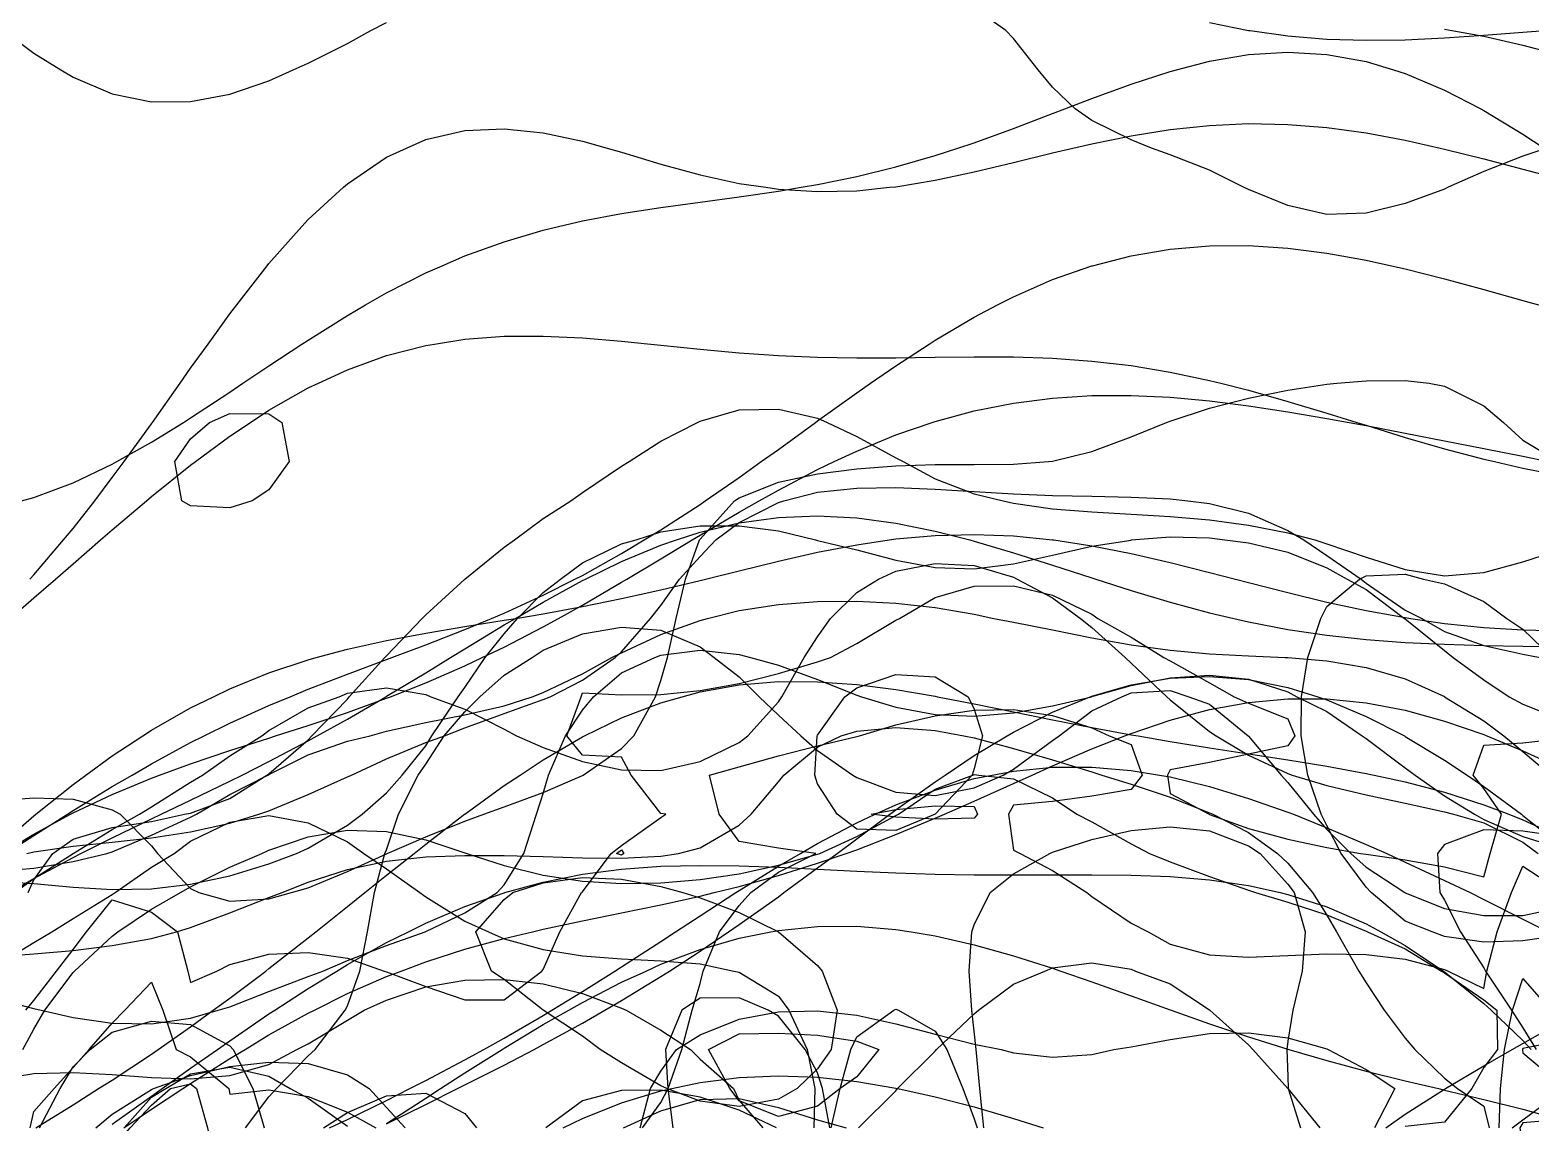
# Model space of a CAD drawing. Header units: metres. Extents: x 350990 to 353010, y 7454990 to 7457010.
# Drawn here: x 351869 to 352252.1, y 7456221.2 to 7456500.1 of the extents above; entities that cross this region are included whole.
import ezdxf

# ---------------------------------------------------------------- set-up
doc = ezdxf.new("R2010")
doc.units = ezdxf.units.M

msp = doc.modelspace()

# ---------------------------------------------------------------- linework, layer by layer
at = {"layer": 'CU_0p2_RL1000'}
for points in [[(351860, 7456285.358, 1000), (351870, 7456286.289, 1000), (351880, 7456287.922, 1000), (351888.648, 7456290, 1000), (351890, 7456290.449, 1000), (351900, 7456294.646, 1000), (351910, 7456299.276, 1000), (351911.505, 7456300, 1000), (351920, 7456305.065, 1000), (351929.703, 7456310, 1000), (351930, 7456310.18, 1000), (351940, 7456315.159, 1000), (351950, 7456318.627, 1000), (351955.785, 7456320, 1000), (351960, 7456321.243, 1000), (351970, 7456323.415, 1000), (351980, 7456325.365, 1000), (351990, 7456327.691, 1000), (351997.156, 7456330, 1000), (352000, 7456331.074, 1000), (352010, 7456335.874, 1000), (352017.534, 7456340, 1000), (352020, 7456341.192, 1000), (352030, 7456345.86, 1000), (352040, 7456349.466, 1000), (352041.934, 7456350, 1000), (352050, 7456351.963, 1000), (352060, 7456353.528, 1000), (352070, 7456354.305, 1000), (352080, 7456354.399, 1000), (352090, 7456353.87, 1000), (352100, 7456352.743, 1000), (352110, 7456351.038, 1000), (352114.95, 7456350, 1000), (352120, 7456349.061, 1000), (352130, 7456347.068, 1000), (352140, 7456345.053, 1000), (352150, 7456343.249, 1000), (352160, 7456341.864, 1000), (352170, 7456340.973, 1000), (352180, 7456340.45, 1000), (352189.295, 7456340, 1000), (352190, 7456339.97, 1000), (352200, 7456339.157, 1000), (352210, 7456337.492, 1000), (352220, 7456334.56, 1000), (352230, 7456330.02, 1000), (352230.033, 7456330, 1000), (352240, 7456323.836, 1000), (352245.18, 7456320, 1000), (352250, 7456316.06, 1000), (352257.161, 7456310, 1000)], [(352260, 7456222.098, 1000), (352250, 7456221.261, 1000), (352249.203, 7456220, 1000), (352250, 7456214.146, 1000), (352258.999, 7456210, 1000)]]:
    msp.add_polyline3d(points, dxfattribs=at)
at = {"layer": 'CU_0p2_RL1100'}
for points in [[(351865.167, 7456280, 1100), (351870, 7456283.61, 1100), (351880, 7456289.987, 1100), (351880.022, 7456290, 1100), (351890, 7456296.095, 1100), (351896.921, 7456300, 1100), (351900, 7456301.935, 1100), (351910, 7456308.18, 1100), (351913.04, 7456310, 1100), (351920, 7456314.927, 1100), (351928.203, 7456320, 1100), (351930, 7456321.338, 1100), (351940, 7456327.188, 1100), (351947.94, 7456330, 1100), (351950, 7456330.912, 1100), (351960, 7456332.276, 1100), (351970, 7456330.555, 1100), (351971.32, 7456330, 1100), (351980, 7456326.861, 1100), (351990, 7456321.701, 1100), (351993.153, 7456320, 1100), (352000, 7456317.042, 1100), (352010, 7456313.482, 1100), (352020, 7456311.33, 1100), (352030, 7456311.18, 1100), (352040, 7456313.44, 1100), (352050, 7456318.35, 1100), (352052.183, 7456320, 1100), (352060, 7456328.729, 1100), (352060.892, 7456330, 1100), (352066.623, 7456340, 1100), (352070, 7456345.266, 1100), (352073.27, 7456350, 1100), (352080, 7456356.587, 1100), (352085.552, 7456360, 1100), (352090, 7456362.058, 1100), (352100, 7456364.035, 1100), (352110, 7456363.471, 1100), (352120, 7456360.492, 1100), (352120.966, 7456360, 1100), (352130, 7456355.253, 1100), (352137.143, 7456350, 1100), (352140, 7456347.704, 1100), (352148.528, 7456340, 1100), (352150, 7456338.568, 1100), (352159.147, 7456330, 1100), (352160, 7456329.202, 1100), (352170, 7456321.135, 1100), (352171.734, 7456320, 1100), (352180, 7456315.108, 1100), (352190, 7456310.382, 1100), (352191.12, 7456310, 1100), (352200, 7456307.332, 1100), (352210, 7456304.942, 1100), (352220, 7456302.846, 1100), (352230, 7456300.596, 1100), (352232.269, 7456300, 1100), (352240, 7456297.795, 1100), (352250, 7456292.882, 1100), (352253.937, 7456290, 1100)], [(352260, 7456242.193, 1100), (352250, 7456240.215, 1100), (352249.888, 7456240, 1100), (352250, 7456239.096, 1100), (352260, 7456230.739, 1100)]]:
    msp.add_polyline3d(points, dxfattribs=at)
at = {"layer": 'CU_0p2_RL1200'}
msp.add_polyline3d([(351867.923, 7456250, 1200), (351870, 7456252.486, 1200), (351875.774, 7456260, 1200), (351880, 7456265.533, 1200), (351883.431, 7456270, 1200), (351890, 7456278.166, 1200), (351900, 7456275.032, 1200), (351906.612, 7456270, 1200), (351909.273, 7456260, 1200), (351910, 7456257.103, 1200), (351916.722, 7456260, 1200), (351920, 7456261.652, 1200), (351930, 7456264.265, 1200), (351940, 7456264.746, 1200), (351950, 7456263.237, 1200), (351959.408, 7456260, 1200), (351960, 7456259.803, 1200), (351970, 7456256.016, 1200), (351980, 7456252.612, 1200), (351990, 7456252.616, 1200), (351999.654, 7456260, 1200), (352000, 7456260.411, 1200), (352004.23, 7456270, 1200), (352009.791, 7456280, 1200), (352010, 7456280.249, 1200), (352017.366, 7456290, 1200), (352020, 7456292.068, 1200), (352030, 7456299.206, 1200), (352031.265, 7456300, 1200), (352030, 7456300.186, 1200), (352022.467, 7456310, 1200), (352020, 7456314.541, 1200), (352010, 7456315.085, 1200), (352005.99, 7456320, 1200), (352009.63, 7456330, 1200), (352010, 7456330.993, 1200), (352020, 7456330.477, 1200), (352030, 7456330.595, 1200), (352040, 7456331.562, 1200), (352050, 7456333.391, 1200), (352060, 7456335.925, 1200), (352070, 7456338.899, 1200), (352073.337, 7456340, 1200), (352080, 7456343.59, 1200), (352090, 7456349.559, 1200), (352090.904, 7456350, 1200), (352100, 7456355.36, 1200), (352110, 7456358.217, 1200), (352120, 7456358.309, 1200), (352130, 7456355.898, 1200), (352140, 7456351.037, 1200), (352141.541, 7456350, 1200), (352150, 7456345.223, 1200), (352158.339, 7456340, 1200), (352160, 7456339.138, 1200), (352170, 7456333.585, 1200), (352176.344, 7456330, 1200), (352180, 7456328.328, 1200), (352190, 7456324.361, 1200), (352191.807, 7456320, 1200), (352190, 7456317.501, 1200), (352180, 7456315.36, 1200), (352170, 7456313.255, 1200), (352160, 7456311.362, 1200), (352159.332, 7456310, 1200), (352160, 7456305.272, 1200), (352169.904, 7456300, 1200), (352170, 7456299.957, 1200), (352180, 7456296.362, 1200), (352190, 7456293.652, 1200), (352200, 7456291.56, 1200), (352208.587, 7456290, 1200), (352210, 7456289.8, 1200), (352220, 7456288.368, 1200), (352230, 7456286.584, 1200), (352240, 7456284.016, 1200), (352241.627, 7456290, 1200), (352244.517, 7456300, 1200), (352240, 7456306.62, 1200), (352237.294, 7456310, 1200), (352240, 7456317.596, 1200), (352250, 7456318.213, 1200), (352260, 7456319.308, 1200)], dxfattribs=at)
at = {"layer": 'CU_0p2_RL600'}
for points in [[(352260, 7456269.132, 600), (352250, 7456267.709, 600), (352240, 7456267.395, 600), (352230, 7456268.778, 600), (352226.837, 7456270, 600), (352220, 7456272.761, 600), (352211.323, 7456280, 600), (352210, 7456281.359, 600), (352203.667, 7456290, 600), (352200, 7456297.126, 600), (352198.538, 7456300, 600), (352195.094, 7456310, 600), (352193.46, 7456320, 600), (352193.478, 7456330, 600), (352195.1, 7456340, 600), (352198.464, 7456350, 600), (352200, 7456353.001, 600), (352208.287, 7456360, 600), (352210, 7456360.833, 600), (352220, 7456361.318, 600), (352224.656, 7456360, 600), (352230, 7456358.844, 600), (352240, 7456354.285, 600), (352245.901, 7456350, 600), (352250, 7456347.239, 600), (352257.49, 7456340, 600)], [(351860, 7456261.195, 600), (351870, 7456267.311, 600), (351874.552, 7456270, 600), (351880, 7456273.365, 600), (351890, 7456279.543, 600), (351890.767, 7456280, 600), (351900, 7456286.489, 600), (351905.782, 7456290, 600), (351910, 7456293.103, 600), (351920, 7456298.004, 600), (351930, 7456299.668, 600), (351940, 7456297.856, 600), (351950, 7456292.944, 600), (351954.244, 7456290, 600), (351960, 7456286.119, 600), (351968.472, 7456280, 600), (351970, 7456278.902, 600), (351980, 7456272.764, 600), (351986.018, 7456270, 600), (351990, 7456268.233, 600), (352000, 7456265.455, 600), (352010, 7456263.9, 600), (352020, 7456263.096, 600), (352030, 7456262.594, 600), (352040, 7456261.835, 600), (352048.636, 7456260, 600), (352050, 7456259.672, 600), (352060, 7456253.599, 600), (352062.638, 7456250, 600), (352067.386, 7456240, 600), (352069.323, 7456230, 600), (352069.015, 7456220, 600)]]:
    msp.add_polyline3d(points, dxfattribs=at)
msp.add_polyline3d([(352070, 7456307.77, 600), (352069.321, 7456310, 600), (352069.907, 7456320, 600), (352070, 7456320.183, 600), (352076.924, 7456330, 600), (352080, 7456332.25, 600), (352090, 7456335.697, 600), (352100, 7456335.059, 600), (352108.474, 7456330, 600), (352110, 7456326.805, 600), (352112.13, 7456320, 600), (352110, 7456311.679, 600), (352109.463, 7456310, 600), (352100.001, 7456300, 600), (352100, 7456300, 600), (352090, 7456295.855, 600), (352080, 7456296.165, 600), (352074.967, 7456300, 600)], close=True, dxfattribs=at)
at = {"layer": 'CU_0p2_RL700'}
for points in [[(351868.181, 7456290, 700), (351870, 7456290.431, 700), (351880, 7456291.884, 700), (351890, 7456292.9, 700), (351900, 7456293.97, 700), (351910, 7456295.478, 700), (351920, 7456297.708, 700), (351927.395, 7456300, 700), (351930, 7456300.907, 700), (351940, 7456305.08, 700), (351950, 7456309.514, 700), (351951.08, 7456310, 700), (351960, 7456314.175, 700), (351970, 7456318.279, 700), (351974.803, 7456320, 700), (351980, 7456322.082, 700), (351990, 7456325.711, 700), (352000, 7456329.32, 700), (352001.759, 7456330, 700), (352010, 7456334.208, 700), (352018.365, 7456340, 700), (352020, 7456341.456, 700), (352027.329, 7456350, 700), (352030, 7456353.276, 700), (352034.783, 7456360, 700), (352040, 7456365.824, 700), (352044.054, 7456370, 700), (352050, 7456374.47, 700), (352060, 7456379.587, 700), (352061.393, 7456380, 700), (352070, 7456382.212, 700), (352080, 7456383.261, 700), (352090, 7456383.353, 700), (352100, 7456382.942, 700), (352110, 7456382.354, 700), (352120, 7456381.8, 700), (352130, 7456381.394, 700), (352140, 7456381.148, 700), (352150, 7456380.946, 700), (352160, 7456380.498, 700), (352164.488, 7456380, 700), (352170, 7456379.344, 700), (352180, 7456376.826, 700), (352190, 7456372.397, 700), (352194.084, 7456370, 700), (352200, 7456366.044, 700), (352208.722, 7456360, 700), (352210, 7456358.941, 700), (352220, 7456352.109, 700), (352224.22, 7456350, 700), (352230, 7456346.626, 700), (352240, 7456343.054, 700), (352250, 7456340.842, 700), (352254.443, 7456340, 700)], [(352260, 7456294.222, 700), (352250, 7456295.709, 700), (352240, 7456296.05, 700), (352230, 7456292.26, 700), (352228.212, 7456290, 700), (352228.795, 7456280, 700), (352230, 7456278.121, 700), (352234.105, 7456270, 700), (352240, 7456260.845, 700), (352240.445, 7456260, 700), (352247.121, 7456250, 700), (352250, 7456245.488, 700), (352253.422, 7456240, 700)]]:
    msp.add_polyline3d(points, dxfattribs=at)
at = {"layer": 'CU_0p2_RL800'}
msp.add_polyline3d([(351868.573, 7456280, 800), (351870, 7456283.261, 800), (351874.876, 7456290, 800), (351880, 7456293.679, 800), (351890, 7456296.617, 800), (351900, 7456298.114, 800), (351908.42, 7456300, 800), (351910, 7456300.277, 800), (351920, 7456304.044, 800), (351929.432, 7456310, 800), (351930, 7456310.327, 800), (351940, 7456318.961, 800), (351940.896, 7456320, 800), (351950, 7456329.387, 800), (351950.503, 7456330, 800), (351959.599, 7456340, 800), (351960, 7456340.421, 800), (351969.085, 7456350, 800), (351970, 7456350.918, 800), (351979.954, 7456360, 800), (351980, 7456360.041, 800), (351990, 7456368.194, 800), (351992.671, 7456370, 800), (352000, 7456375.44, 800), (352007.024, 7456380, 800), (352010, 7456382.155, 800), (352020, 7456388.841, 800), (352021.935, 7456390, 800), (352030, 7456395.212, 800), (352039.329, 7456400, 800), (352040, 7456400.344, 800), (352050, 7456403.227, 800), (352060, 7456403.423, 800), (352070, 7456401.045, 800), (352072.426, 7456400, 800), (352080, 7456396.376, 800), (352090, 7456390.963, 800), (352091.868, 7456390, 800), (352100, 7456385.586, 800), (352110, 7456381.811, 800), (352117.361, 7456380, 800), (352120, 7456379.38, 800), (352130, 7456377.949, 800), (352140, 7456377.148, 800), (352150, 7456376.579, 800), (352160, 7456375.973, 800), (352170, 7456375.109, 800), (352180, 7456373.778, 800), (352190, 7456371.792, 800), (352196.918, 7456370, 800), (352200, 7456369.049, 800), (352210, 7456365.639, 800), (352220, 7456362.448, 800), (352230, 7456360.867, 800), (352240, 7456361.705, 800), (352250, 7456364.4, 800), (352260, 7456367.698, 800)], dxfattribs=at)
at = {"layer": 'CU_0p2_RL900'}
msp.add_polyline3d([(351860, 7456282.906, 900), (351870, 7456282.292, 900), (351880, 7456281.437, 900), (351890, 7456280.829, 900), (351900, 7456280.975, 900), (351910, 7456282.146, 900), (351920, 7456284.322, 900), (351930, 7456287.334, 900), (351936.982, 7456290, 900), (351940, 7456291.372, 900), (351950, 7456297.212, 900), (351953.765, 7456300, 900), (351960, 7456305.473, 900), (351963.95, 7456310, 900), (351970, 7456317.509, 900), (351971.58, 7456320, 900), (351978.244, 7456330, 900), (351980, 7456332.38, 900), (351985.135, 7456340, 900), (351990, 7456346.048, 900), (351993.428, 7456350, 900), (352000, 7456356.628, 900), (352004.415, 7456360, 900), (352010, 7456364.201, 900), (352020, 7456369.012, 900), (352023.667, 7456370, 900), (352030, 7456372.105, 900), (352040, 7456373.582, 900), (352050, 7456373.594, 900), (352060, 7456372.324, 900), (352069.507, 7456370, 900), (352070, 7456369.898, 900), (352080, 7456367.457, 900), (352090, 7456364.877, 900), (352100, 7456362.995, 900), (352110, 7456362.621, 900), (352120, 7456363.899, 900), (352130, 7456366.14, 900), (352140, 7456368.388, 900), (352150, 7456369.995, 900), (352150.069, 7456370, 900), (352160, 7456370.836, 900), (352170, 7456370.568, 900), (352173.953, 7456370, 900), (352180, 7456369.258, 900), (352190, 7456366.857, 900), (352200, 7456362.899, 900), (352205.2, 7456360, 900), (352210, 7456357.327, 900), (352219.786, 7456350, 900), (352220, 7456349.843, 900), (352230, 7456341.815, 900), (352232.214, 7456340, 900), (352240, 7456334.295, 900), (352246.474, 7456330, 900), (352250, 7456328.07, 900), (352260, 7456324.121, 900)], dxfattribs=at)
at = {"layer": 'CU_0p4_RL1000'}
msp.add_polyline3d([(351860, 7456263.653, 1000), (351870, 7456264.393, 1000), (351880, 7456265.247, 1000), (351890, 7456266.483, 1000), (351900, 7456268.338, 1000), (351906.409, 7456270, 1000), (351910, 7456271.11, 1000), (351920, 7456274.82, 1000), (351930, 7456278.753, 1000), (351933.364, 7456280, 1000), (351940, 7456282.714, 1000), (351950, 7456285.907, 1000), (351960, 7456287.991, 1000), (351970, 7456289.107, 1000), (351980, 7456289.513, 1000), (351990, 7456289.465, 1000), (352000, 7456289.184, 1000), (352010, 7456288.878, 1000), (352020, 7456288.79, 1000), (352030, 7456289.3, 1000), (352034.479, 7456290, 1000), (352040, 7456291.467, 1000), (352050, 7456297.199, 1000), (352053.023, 7456300, 1000), (352060, 7456308.29, 1000), (352061.402, 7456310, 1000), (352070, 7456317.089, 1000), (352076.002, 7456320, 1000), (352080, 7456321.195, 1000), (352090, 7456322.13, 1000), (352100, 7456321.397, 1000), (352107.366, 7456320, 1000), (352110, 7456319.476, 1000), (352120, 7456316.805, 1000), (352130, 7456313.892, 1000), (352140, 7456310.809, 1000), (352142.57, 7456310, 1000), (352150, 7456307.678, 1000), (352160, 7456304.333, 1000), (352170, 7456300.383, 1000), (352170.884, 7456300, 1000), (352180, 7456295.321, 1000), (352187.36, 7456290, 1000), (352190, 7456287.539, 1000), (352196.292, 7456280, 1000), (352200, 7456274.256, 1000), (352202.443, 7456270, 1000), (352208.111, 7456260, 1000), (352210, 7456257.017, 1000), (352214.63, 7456250, 1000), (352220, 7456242.868, 1000), (352222.444, 7456240, 1000), (352230, 7456232.681, 1000), (352233.288, 7456230, 1000), (352240, 7456225.525, 1000), (352241.408, 7456220, 1000)], dxfattribs=at)
at = {"layer": 'CU_0p4_RL1100'}
msp.add_polyline3d([(351867.161, 7456240, 1100), (351870, 7456245.19, 1100), (351872.786, 7456250, 1100), (351880, 7456259.636, 1100), (351880.324, 7456260, 1100), (351890, 7456268.92, 1100), (351891.462, 7456270, 1100), (351900, 7456275.784, 1100), (351907.457, 7456280, 1100), (351910, 7456281.462, 1100), (351920, 7456286.488, 1100), (351928.176, 7456290, 1100), (351930, 7456290.86, 1100), (351940, 7456294.243, 1100), (351950, 7456295.95, 1100), (351960, 7456295.623, 1100), (351970, 7456293.439, 1100), (351980, 7456290.176, 1100), (351980.501, 7456290, 1100), (351990, 7456286.917, 1100), (352000, 7456284.444, 1100), (352010, 7456282.924, 1100), (352020, 7456282.304, 1100), (352030, 7456282.473, 1100), (352040, 7456283.337, 1100), (352050, 7456284.843, 1100), (352060, 7456286.987, 1100), (352070, 7456289.811, 1100), (352070.586, 7456290, 1100), (352080, 7456294.37, 1100), (352090, 7456299.696, 1100), (352090.653, 7456300, 1100), (352100, 7456306.371, 1100), (352109.668, 7456310, 1100), (352110, 7456310.148, 1100), (352111.176, 7456310, 1100), (352120, 7456309.079, 1100), (352130, 7456304.179, 1100), (352136.181, 7456300, 1100), (352140, 7456298.03, 1100), (352150, 7456292.48, 1100), (352154.695, 7456290, 1100), (352160, 7456287.862, 1100), (352170, 7456284.139, 1100), (352180, 7456280.615, 1100), (352181.725, 7456280, 1100), (352190, 7456277.605, 1100), (352200, 7456274.34, 1100), (352210, 7456270.175, 1100), (352210.357, 7456270, 1100), (352220, 7456265.701, 1100), (352229.258, 7456260, 1100), (352230, 7456259.561, 1100), (352240, 7456252.688, 1100), (352243.39, 7456250, 1100), (352243.518, 7456240, 1100), (352240, 7456235.34, 1100), (352237.01, 7456230, 1100), (352230, 7456221.392, 1100), (352220, 7456220.355, 1100)], dxfattribs=at)
at = {"layer": 'CU_0p4_RL1200'}
for points in [[(352025.313, 7456220, 1200), (352030, 7456226.407, 1200), (352031.861, 7456230, 1200), (352035.359, 7456240, 1200), (352038.02, 7456250, 1200), (352040, 7456256.82, 1200), (352040.824, 7456260, 1200), (352044.954, 7456270, 1200), (352050, 7456276.727, 1200), (352053.005, 7456280, 1200), (352060, 7456285.233, 1200), (352069.517, 7456290, 1200), (352060, 7456291.338, 1200), (352050, 7456293.089, 1200), (352044.867, 7456300, 1200), (352042.464, 7456310, 1200), (352050, 7456312.126, 1200), (352060, 7456314.898, 1200), (352070, 7456317.483, 1200), (352080, 7456319.849, 1200), (352080.7, 7456320, 1200), (352090, 7456322.808, 1200), (352100, 7456325.159, 1200), (352110, 7456326.568, 1200), (352120, 7456326.703, 1200), (352130, 7456325.244, 1200), (352140, 7456322.023, 1200), (352144.379, 7456320, 1200), (352150, 7456317.8, 1200), (352152.818, 7456310, 1200), (352150, 7456306.345, 1200), (352140, 7456304.625, 1200), (352130, 7456303.283, 1200), (352120, 7456302.307, 1200), (352118.696, 7456300, 1200), (352120, 7456290.813, 1200), (352121.684, 7456290, 1200), (352130, 7456285.626, 1200), (352138.703, 7456280, 1200), (352140, 7456279.013, 1200), (352150, 7456272.216, 1200), (352154.393, 7456270, 1200), (352160, 7456266.871, 1200), (352170, 7456264.112, 1200), (352180, 7456263.531, 1200), (352190, 7456263.947, 1200), (352200, 7456264.391, 1200), (352210, 7456264.237, 1200), (352220, 7456263.052, 1200), (352230, 7456260.397, 1200), (352230.922, 7456260, 1200), (352240, 7456255.562, 1200), (352240.831, 7456260, 1200), (352243.445, 7456270, 1200), (352247.105, 7456280, 1200), (352250, 7456286.762, 1200), (352260, 7456280.227, 1200)], [(351869.085, 7456220, 1200), (351870, 7456224.14, 1200), (351875.174, 7456230, 1200), (351880, 7456235.359, 1200), (351884.096, 7456240, 1200), (351890, 7456246.665, 1200), (351893.235, 7456250, 1200), (351900, 7456257.121, 1200), (351902.875, 7456250, 1200), (351906.308, 7456240, 1200), (351910, 7456238.119, 1200), (351919.772, 7456230, 1200), (351920, 7456228.535, 1200), (351930, 7456229.711, 1200), (351940, 7456227.988, 1200), (351950, 7456223.954, 1200), (351957.256, 7456220, 1200)]]:
    msp.add_polyline3d(points, dxfattribs=at)
at = {"layer": 'CU_0p4_RL700'}
msp.add_polyline3d([(351990, 7456257.849, 700), (351986.795, 7456260, 700), (351982.82, 7456270, 700), (351990, 7456278.258, 700), (351992.258, 7456280, 700), (352000, 7456282.528, 700), (352010, 7456283.836, 700), (352020, 7456283.418, 700), (352030, 7456281.596, 700), (352035.651, 7456280, 700), (352040, 7456278.676, 700), (352050, 7456274.957, 700), (352060, 7456270.015, 700), (352060.024, 7456270, 700), (352070, 7456261.393, 700), (352071.209, 7456260, 700), (352075.005, 7456250, 700), (352073.434, 7456240, 700), (352070, 7456235.058, 700), (352064.822, 7456230, 700), (352060, 7456227.333, 700), (352050, 7456225.41, 700), (352040, 7456226.749, 700), (352031.553, 7456230, 700), (352030, 7456230.682, 700), (352020, 7456236.544, 700), (352014.492, 7456240, 700), (352010, 7456243.348, 700), (352000, 7456249.97, 700), (351999.947, 7456250, 700)], close=True, dxfattribs=at)
msp.add_polyline3d([(351871.449, 7456220, 700), (351876.731, 7456230, 700), (351880, 7456235.555, 700), (351884.393, 7456240, 700), (351890, 7456244.384, 700), (351900, 7456247.222, 700), (351910, 7456246.328, 700), (351920, 7456240.906, 700), (351920.863, 7456240, 700), (351925.86, 7456230, 700), (351928.773, 7456220, 700)], dxfattribs=at)
at = {"layer": 'CU_0p4_RL800'}
for points in [[(351924.03, 7456220, 800), (351930, 7456227.865, 800), (351931.902, 7456230, 800), (351940, 7456238.316, 800), (351941.795, 7456240, 800), (351949.438, 7456250, 800), (351950, 7456251.153, 800), (351953.213, 7456260, 800), (351955.104, 7456270, 800), (351956.907, 7456280, 800), (351959.587, 7456290, 800), (351960, 7456290.956, 800), (351963.023, 7456300, 800), (351968.071, 7456310, 800), (351970, 7456312.817, 800), (351974.723, 7456320, 800), (351980, 7456326.165, 800), (351983.809, 7456330, 800), (351990, 7456335.495, 800), (351997.137, 7456340, 800), (352000, 7456341.873, 800), (352010, 7456346.021, 800), (352020, 7456347.756, 800), (352030, 7456346.957, 800), (352040, 7456342.747, 800), (352043.608, 7456340, 800), (352050, 7456335.051, 800), (352055.125, 7456330, 800), (352060, 7456325.322, 800), (352065.716, 7456320, 800), (352070, 7456316.247, 800), (352079.02, 7456310, 800), (352080, 7456309.361, 800), (352090, 7456305.671, 800), (352100, 7456304.76, 800), (352110, 7456306.706, 800), (352117.34, 7456310, 800), (352120, 7456311.511, 800), (352130, 7456318.815, 800), (352131.675, 7456320, 800), (352140, 7456326.42, 800), (352147.66, 7456330, 800), (352150, 7456331.007, 800), (352160, 7456331.613, 800), (352164.783, 7456330, 800), (352170, 7456328.084, 800), (352179.875, 7456320, 800), (352180, 7456319.892, 800), (352188.328, 7456310, 800), (352190, 7456308.074, 800), (352196.549, 7456300, 800), (352200, 7456296.118, 800), (352206.137, 7456290, 800), (352210, 7456286.53, 800), (352219.874, 7456280, 800), (352220, 7456279.922, 800), (352230, 7456275.949, 800), (352240, 7456274.13, 800), (352250, 7456274.153, 800), (352260, 7456276.28, 800)], [(352059.525, 7456220, 800), (352050, 7456224.459, 800), (352040, 7456227.778, 800), (352030, 7456229.557, 800), (352020, 7456229.481, 800), (352010, 7456226.828, 800), (352000.663, 7456220, 800)]]:
    msp.add_polyline3d(points, dxfattribs=at)
at = {"layer": 'CU_0p4_RL900'}
for points in [[(351860, 7456253.007, 900), (351870, 7456250.442, 900), (351871.848, 7456250, 900), (351880, 7456248.166, 900), (351890, 7456246.664, 900), (351900, 7456246.526, 900), (351910, 7456248, 900), (351917.067, 7456250, 900), (351920, 7456250.882, 900), (351930, 7456254.745, 900), (351940, 7456258.626, 900), (351943.722, 7456260, 900), (351950, 7456262.651, 900), (351960, 7456266.496, 900), (351969.898, 7456270, 900), (351970, 7456270.049, 900), (351980, 7456274.847, 900), (351988.23, 7456280, 900), (351990, 7456282.029, 900), (351995.033, 7456290, 900), (351998.266, 7456300, 900), (352000, 7456305.3, 900), (352001.338, 7456310, 900), (352005.63, 7456320, 900), (352010, 7456326.59, 900), (352012.787, 7456330, 900), (352020, 7456336.081, 900), (352028.506, 7456340, 900), (352030, 7456340.597, 900), (352040, 7456341.879, 900), (352050, 7456340.804, 900), (352052.853, 7456340, 900), (352060, 7456338.042, 900), (352070, 7456334.358, 900), (352080, 7456330.402, 900), (352081.197, 7456330, 900), (352090, 7456327.302, 900), (352100, 7456325.492, 900), (352110, 7456325.065, 900), (352120, 7456325.912, 900), (352130, 7456327.716, 900), (352139.94, 7456330, 900), (352140, 7456330.017, 900), (352150, 7456332.836, 900), (352160, 7456334.85, 900), (352170, 7456335.524, 900), (352180, 7456334.439, 900), (352190, 7456331.215, 900), (352192.31, 7456330, 900), (352200, 7456326.205, 900), (352208.998, 7456320, 900), (352210, 7456319.319, 900), (352220, 7456311.857, 900), (352222.494, 7456310, 900), (352230, 7456304.682, 900), (352237.62, 7456300, 900), (352240, 7456298.626, 900), (352250, 7456294.3, 900), (352260, 7456291.143, 900)], [(352073.11, 7456220, 900), (352071.257, 7456230, 900), (352070, 7456233.977, 900), (352066.799, 7456240, 900), (352060, 7456248.483, 900), (352057.381, 7456250, 900), (352050, 7456253.193, 900), (352040, 7456253.032, 900), (352035.331, 7456250, 900), (352031.196, 7456240, 900), (352031.754, 7456230, 900), (352033.099, 7456220, 900)]]:
    msp.add_polyline3d(points, dxfattribs=at)
at = {"layer": 'CU_0p8_RL1000'}
for points in [[(352080.481, 7456220, 1000), (352090, 7456229.442, 1000), (352090.388, 7456230, 1000), (352100, 7456239.551, 1000), (352100.391, 7456240, 1000), (352110, 7456249.102, 1000), (352111.079, 7456250, 1000), (352120, 7456256.626, 1000), (352128.001, 7456260, 1000), (352130, 7456260.806, 1000), (352140, 7456262.058, 1000), (352150, 7456260.494, 1000), (352151.162, 7456260, 1000), (352160, 7456256.69, 1000), (352170, 7456250.084, 1000), (352170.094, 7456250, 1000), (352180, 7456241.197, 1000), (352181.105, 7456240, 1000), (352190, 7456230.012, 1000), (352190.01, 7456230, 1000), (352198.184, 7456220, 1000)], [(351860, 7456232.229, 1000), (351870, 7456233.836, 1000), (351880, 7456234.081, 1000), (351890, 7456233.568, 1000), (351900, 7456232.835, 1000), (351910, 7456232.494, 1000), (351920, 7456233.307, 1000), (351930, 7456236.151, 1000), (351937.089, 7456240, 1000), (351940, 7456241.42, 1000), (351950, 7456247.418, 1000), (351954.307, 7456250, 1000), (351960, 7456252.591, 1000), (351970, 7456255.939, 1000), (351980, 7456257.664, 1000), (351990, 7456257.867, 1000), (352000, 7456256.717, 1000), (352010, 7456254.286, 1000), (352020, 7456250.535, 1000), (352021.175, 7456250, 1000), (352030, 7456244.927, 1000), (352037.595, 7456240, 1000), (352040, 7456237.53, 1000), (352048.53, 7456230, 1000), (352050, 7456226.964, 1000), (352056.009, 7456220, 1000)]]:
    msp.add_polyline3d(points, dxfattribs=at)
at = {"layer": 'CU_0p8_RL1100'}
for points in [[(352024.688, 7456220, 1100), (352027.335, 7456230, 1100), (352030, 7456234.423, 1100), (352034.02, 7456240, 1100), (352040, 7456243.753, 1100), (352050, 7456247.696, 1100), (352060, 7456249.583, 1100), (352070, 7456249.84, 1100), (352080, 7456248.699, 1100), (352090, 7456246.522, 1100), (352100, 7456243.865, 1100), (352110, 7456241.316, 1100), (352116.825, 7456240, 1100), (352120, 7456239.136, 1100), (352130, 7456237.974, 1100), (352140, 7456238.697, 1100), (352145.589, 7456240, 1100), (352150, 7456240.628, 1100), (352160, 7456242.507, 1100), (352170, 7456244.065, 1100), (352180, 7456244.24, 1100), (352190, 7456242.95, 1100), (352200, 7456240.145, 1100), (352200.325, 7456240, 1100), (352210, 7456234.881, 1100), (352217.316, 7456230, 1100), (352212.159, 7456220, 1100)], [(351893.063, 7456220, 1100), (351900, 7456227.772, 1100), (351903.701, 7456230, 1100), (351910, 7456233.799, 1100), (351920, 7456235.461, 1100), (351930, 7456233.147, 1100), (351935.401, 7456230, 1100), (351940, 7456227.587, 1100), (351950, 7456220.384, 1100)]]:
    msp.add_polyline3d(points, dxfattribs=at)
at = {"layer": 'CU_0p8_RL1200'}
for points in [[(352090, 7456299.26, 1200), (352083.684, 7456300, 1200), (352090, 7456301.221, 1200), (352100, 7456302.168, 1200), (352110, 7456301.979, 1200), (352110.808, 7456300, 1200), (352110, 7456298.993, 1200), (352100, 7456298.789, 1200)], [(351890, 7456197.937, 1200), (351887.938, 7456200, 1200), (351886.108, 7456210, 1200), (351890, 7456214.653, 1200), (351894.572, 7456220, 1200), (351900, 7456225.726, 1200), (351904.905, 7456230, 1200), (351910, 7456231.234, 1200), (351911.485, 7456230, 1200), (351914.302, 7456220, 1200), (351916.163, 7456210, 1200), (351910, 7456203.722, 1200), (351906.085, 7456200, 1200), (351906.858, 7456190, 1200), (351900, 7456186.127, 1200), (351896.128, 7456190, 1200)]]:
    msp.add_polyline3d(points, close=True, dxfattribs=at)
for points in [[(352243.919, 7456220, 1200), (352244.253, 7456230, 1200), (352245.284, 7456240, 1200), (352247.327, 7456250, 1200), (352250, 7456258.122, 1200), (352257.071, 7456250, 1200)], [(352073.449, 7456220, 1200), (352075.727, 7456230, 1200), (352078.459, 7456240, 1200), (352080, 7456243.2, 1200), (352089.448, 7456250, 1200), (352090, 7456250.225, 1200), (352090.664, 7456250, 1200), (352100, 7456244.673, 1200), (352103.026, 7456240, 1200), (352107.097, 7456230, 1200), (352110, 7456222.284, 1200), (352110.714, 7456220, 1200)]]:
    msp.add_polyline3d(points, dxfattribs=at)
at = {"layer": 'CU_0p8_RL800'}
msp.add_polyline3d([(352020, 7456289.585, 800), (352018.693, 7456290, 800), (352020, 7456290.96, 800), (352020.584, 7456290, 800)], close=True, dxfattribs=at)
at = {"layer": 'CU_0p8_RL900'}
for points in [[(352112.414, 7456220, 900), (352111.442, 7456230, 900), (352110.484, 7456240, 900), (352110, 7456244.62, 900), (352109.383, 7456250, 900), (352108.668, 7456260, 900), (352109.331, 7456270, 900), (352110, 7456271.826, 900), (352114.023, 7456280, 900), (352120, 7456284.835, 900), (352129.259, 7456290, 900), (352130, 7456290.295, 900), (352140, 7456293.577, 900), (352150, 7456295.842, 900), (352160, 7456296.806, 900), (352170, 7456295.793, 900), (352180, 7456291.945, 900), (352182.973, 7456290, 900), (352190, 7456282.148, 900), (352191.606, 7456280, 900), (352194.421, 7456270, 900), (352193.633, 7456260, 900), (352191.316, 7456250, 900), (352190, 7456242.068, 900), (352189.736, 7456240, 900), (352190, 7456233.047, 900), (352190.138, 7456230, 900), (352193.253, 7456220, 900)], [(351943.909, 7456220, 900), (351950, 7456223.885, 900), (351960, 7456228.133, 900), (351970, 7456228.804, 900), (351980, 7456223.639, 900), (351982.959, 7456220, 900)]]:
    msp.add_polyline3d(points, dxfattribs=at)
at = {"layer": 'IMP_RL1000'}
msp.add_polyline3d([(352247.304, 7456220, 1000), (352250, 7456221.995, 1000), (352260, 7456229.437, 1000)], dxfattribs=at)
at = {"layer": 'IMP_RL1100'}
msp.add_polyline3d([(352215.007, 7456220, 1100), (352220, 7456223.443, 1100), (352230, 7456229.865, 1100), (352230.221, 7456230, 1100), (352240, 7456235.814, 1100), (352247.27, 7456240, 1100), (352250, 7456241.543, 1100), (352260, 7456247.207, 1100)], dxfattribs=at)
at = {"layer": 'PHY_RL1000'}
for points in [[(351866.872, 7456380, 1000), (351870, 7456380.809, 1000), (351880, 7456384.591, 1000), (351890, 7456389.345, 1000), (351891.157, 7456390, 1000), (351900, 7456394.946, 1000), (351908.145, 7456400, 1000), (351910, 7456401.138, 1000), (351920, 7456407.722, 1000), (351923.367, 7456410, 1000), (351930, 7456414.437, 1000), (351938.414, 7456420, 1000), (351940, 7456421.034, 1000), (351950, 7456427.3, 1000), (351954.658, 7456430, 1000), (351960, 7456433.043, 1000), (351970, 7456438.134, 1000), (351974.224, 7456440, 1000), (351980, 7456442.498, 1000), (351990, 7456446.127, 1000), (352000, 7456449.08, 1000), (352003.869, 7456450, 1000), (352010, 7456451.424, 1000), (352020, 7456453.287, 1000), (352030, 7456454.824, 1000), (352040, 7456456.188, 1000), (352050, 7456457.533, 1000), (352060, 7456459.003, 1000), (352065.805, 7456460, 1000), (352070, 7456460.71, 1000), (352080, 7456462.739, 1000), (352090, 7456465.187, 1000), (352100, 7456468.084, 1000), (352105.797, 7456470, 1000), (352110, 7456471.378, 1000), (352120, 7456474.977, 1000), (352130, 7456478.818, 1000), (352133.068, 7456480, 1000), (352140, 7456482.653, 1000), (352150, 7456486.312, 1000), (352160, 7456489.589, 1000), (352161.587, 7456490, 1000), (352170, 7456492.16, 1000), (352180, 7456493.859, 1000), (352190, 7456494.497, 1000), (352200, 7456493.936, 1000), (352210, 7456492.121, 1000), (352216.994, 7456490, 1000), (352220, 7456489.058, 1000), (352230, 7456484.803, 1000), (352239.242, 7456480, 1000), (352240, 7456479.595, 1000), (352250, 7456473.533, 1000), (352255.422, 7456470, 1000)], [(351885.847, 7456220, 1000), (351890, 7456223.499, 1000), (351900, 7456229.738, 1000), (351900.568, 7456230, 1000), (351910, 7456233.342, 1000), (351920, 7456235.614, 1000), (351930, 7456236.772, 1000), (351940, 7456236.437, 1000), (351950, 7456233.518, 1000), (351955.556, 7456230, 1000), (351960, 7456225.146, 1000), (351964.721, 7456220, 1000)], [(352020.502, 7456220, 1000), (352030, 7456224.308, 1000), (352040, 7456227.239, 1000), (352050, 7456227.471, 1000), (352060, 7456225.197, 1000), (352070, 7456222.04, 1000), (352077.293, 7456220, 1000)]]:
    msp.add_polyline3d(points, dxfattribs=at)
at = {"layer": 'PHY_RL1100'}
msp.add_polyline3d([(351863.944, 7456350, 1100), (351870, 7456355.199, 1100), (351875.49, 7456360, 1100), (351880, 7456363.936, 1100), (351886.978, 7456370, 1100), (351890, 7456372.629, 1100), (351898.715, 7456380, 1100), (351900, 7456381.091, 1100), (351910, 7456389.113, 1100), (351911.206, 7456390, 1100), (351920, 7456396.5, 1100), (351925.309, 7456400, 1100), (351930, 7456403.106, 1100), (351940, 7456408.792, 1100), (351942.603, 7456410, 1100), (351950, 7456413.442, 1100), (351960, 7456417.05, 1100), (351970, 7456419.637, 1100), (351972.265, 7456420, 1100), (351980, 7456421.237, 1100), (351990, 7456421.989, 1100), (352000, 7456422.041, 1100), (352010, 7456421.565, 1100), (352020, 7456420.738, 1100), (352027.421, 7456420, 1100), (352030, 7456419.734, 1100), (352040, 7456418.701, 1100), (352050, 7456417.79, 1100), (352060, 7456417.093, 1100), (352070, 7456416.657, 1100), (352080, 7456416.478, 1100), (352090, 7456416.5, 1100), (352100, 7456416.631, 1100), (352110, 7456416.743, 1100), (352120, 7456416.701, 1100), (352130, 7456416.375, 1100), (352140, 7456415.659, 1100), (352150, 7456414.486, 1100), (352160, 7456412.834, 1100), (352170, 7456410.731, 1100), (352172.887, 7456410, 1100), (352180, 7456408.211, 1100), (352190, 7456405.38, 1100), (352200, 7456402.366, 1100), (352207.655, 7456400, 1100), (352210, 7456399.276, 1100), (352220, 7456396.195, 1100), (352230, 7456393.282, 1100), (352240, 7456390.637, 1100), (352242.763, 7456390, 1100), (352250, 7456388.295, 1100), (352260, 7456386.346, 1100)], dxfattribs=at)
at = {"layer": 'PHY_RL1200'}
msp.add_polyline3d([(351860, 7456291.038, 1200), (351870, 7456299.622, 1200), (351870.473, 7456300, 1200), (351880, 7456307.611, 1200), (351883.279, 7456310, 1200), (351890, 7456314.913, 1200), (351897.798, 7456320, 1200), (351900, 7456321.447, 1200), (351910, 7456327.159, 1200), (351915.847, 7456330, 1200), (351920, 7456332.04, 1200), (351930, 7456336.119, 1200), (351940, 7456339.455, 1200), (351942.032, 7456340, 1200), (351950, 7456342.17, 1200), (351960, 7456344.386, 1200), (351970, 7456346.248, 1200), (351980, 7456347.908, 1200), (351990, 7456349.507, 1200), (351992.986, 7456350, 1200), (352000, 7456351.181, 1200), (352010, 7456353.013, 1200), (352020, 7456355.041, 1200), (352030, 7456357.268, 1200), (352040, 7456359.653, 1200), (352041.412, 7456360, 1200), (352050, 7456362.144, 1200), (352060, 7456364.594, 1200), (352070, 7456366.856, 1200), (352080, 7456368.785, 1200), (352088.278, 7456370, 1200), (352090, 7456370.252, 1200), (352100, 7456371.156, 1200), (352110, 7456371.422, 1200), (352120, 7456371.04, 1200), (352130, 7456370.044, 1200), (352130.283, 7456370, 1200), (352140, 7456368.505, 1200), (352150, 7456366.52, 1200), (352160, 7456364.212, 1200), (352170, 7456361.711, 1200), (352176.636, 7456360, 1200), (352180, 7456359.13, 1200), (352190, 7456356.567, 1200), (352200, 7456354.163, 1200), (352210, 7456352.014, 1200), (352220, 7456350.197, 1200), (352221.387, 7456350, 1200), (352230, 7456348.724, 1200), (352240, 7456347.668, 1200), (352250, 7456347.039, 1200), (352260, 7456346.806, 1200)], dxfattribs=at)
at = {"layer": 'PHY_RL800'}
for points in [[(352256.121, 7456470, 800), (352250, 7456467.943, 800), (352240, 7456464.064, 800), (352230.964, 7456460, 800), (352230, 7456459.569, 800), (352220, 7456455.901, 800), (352210, 7456453.422, 800), (352200, 7456453.08, 800), (352190, 7456455.36, 800), (352180, 7456459.418, 800), (352178.741, 7456460, 800), (352170, 7456464.373, 800), (352160, 7456468.273, 800), (352155.218, 7456470, 800), (352150, 7456472.081, 800), (352140, 7456477.032, 800), (352135.774, 7456480, 800), (352130, 7456485.556, 800), (352126.315, 7456490, 800), (352120, 7456497.944, 800), (352118.042, 7456500, 800), (352110, 7456505.691, 800)], [(352170, 7456502.046, 800), (352180, 7456500.059, 800), (352180.423, 7456500, 800), (352190, 7456498.667, 800), (352200, 7456497.84, 800), (352210, 7456497.532, 800), (352220, 7456497.665, 800), (352230, 7456498.136, 800), (352240, 7456498.822, 800), (352250, 7456499.593, 800), (352255.611, 7456500, 800), (352260, 7456500.329, 800)]]:
    msp.add_polyline3d(points, dxfattribs=at)
msp.add_polyline3d([(351910, 7456378.733, 800), (351907.793, 7456380, 800), (351905.982, 7456390, 800), (351910, 7456395.802, 800), (351914.78, 7456400, 800), (351920, 7456402.283, 800), (351930, 7456402.185, 800), (351933.251, 7456400, 800), (351935.155, 7456390, 800), (351930, 7456382.797, 800), (351925.72, 7456380, 800), (351920, 7456378.208, 800)], close=True, dxfattribs=at)
at = {"layer": 'PHY_RL900'}
for points in [[(351860, 7456501.628, 900), (351862.227, 7456500, 900), (351870, 7456494.194, 900), (351876.884, 7456490, 900), (351880, 7456488.105, 900), (351890, 7456483.889, 900), (351900, 7456481.847, 900), (351910, 7456481.895, 900), (351920, 7456483.789, 900), (351930, 7456487.18, 900), (351936.18, 7456490, 900), (351940, 7456491.643, 900), (351950, 7456496.74, 900), (351955.979, 7456500, 900), (351960, 7456502.07, 900)], [(352230, 7456500.336, 900), (352231.907, 7456500, 900), (352240, 7456498.567, 900), (352250, 7456496.312, 900), (352260, 7456493.654, 900), (352270, 7456490.721, 900), (352272.369, 7456490, 900), (352280, 7456487.663, 900), (352290, 7456484.68, 900), (352300, 7456481.984, 900), (352309.031, 7456480, 900), (352310, 7456479.783, 900), (352320, 7456478.274, 900), (352330, 7456477.691, 900), (352340, 7456478.246, 900), (352349.241, 7456480, 900), (352350, 7456480.146, 900), (352360, 7456483.522, 900), (352370, 7456488.6, 900), (352372.095, 7456490, 900), (352380, 7456495.387, 900), (352385.455, 7456500, 900), (352390, 7456503.913, 900)], [(351860, 7456303.449, 900), (351870, 7456304.196, 900), (351880, 7456303.867, 900), (351890, 7456301.171, 900), (351892.016, 7456300, 900), (351900, 7456291.975, 900), (351901.561, 7456290, 900), (351910, 7456281.05, 900), (351912.127, 7456280, 900), (351920, 7456277.814, 900), (351930, 7456278.394, 900), (351935.779, 7456280, 900), (351940, 7456281.255, 900), (351950, 7456285.433, 900), (351960, 7456289.937, 900), (351960.132, 7456290, 900), (351970, 7456294.267, 900), (351980, 7456298.205, 900), (351984.815, 7456300, 900), (351990, 7456301.887, 900), (352000, 7456305.521, 900), (352010, 7456309.894, 900), (352010.215, 7456310, 900), (352020, 7456316.752, 900), (352023.117, 7456320, 900), (352028.648, 7456330, 900), (352030, 7456334.149, 900), (352031.704, 7456340, 900), (352033.956, 7456350, 900), (352036.291, 7456360, 900), (352039.879, 7456370, 900), (352040, 7456370.235, 900), (352048.789, 7456380, 900), (352050, 7456380.764, 900), (352060, 7456384.726, 900), (352070, 7456386.855, 900), (352080, 7456388.162, 900), (352090, 7456388.935, 900), (352100, 7456389.272, 900), (352110, 7456389.297, 900), (352120, 7456389.355, 900), (352128.944, 7456390, 900), (352130, 7456390.104, 900), (352140, 7456392.592, 900), (352150, 7456396.335, 900), (352159.074, 7456400, 900), (352160, 7456400.326, 900), (352170, 7456403.678, 900), (352180, 7456406.23, 900), (352190, 7456408.219, 900), (352200, 7456409.757, 900), (352202.54, 7456410, 900), (352210, 7456410.653, 900), (352220, 7456410.737, 900), (352226.049, 7456410, 900), (352230, 7456409.259, 900), (352240, 7456404.243, 900), (352245.069, 7456400, 900), (352250, 7456395.455, 900), (352259.13, 7456390, 900)]]:
    msp.add_polyline3d(points, dxfattribs=at)
at = {"layer": 'POT_RL1000'}
msp.add_polyline3d([(351890, 7456220.928, 1000), (351900, 7456228.067, 1000), (351902.708, 7456230, 1000), (351910, 7456235.187, 1000), (351916.856, 7456240, 1000), (351920, 7456242.208, 1000), (351930, 7456249.033, 1000), (351931.489, 7456250, 1000), (351940, 7456255.561, 1000), (351947.288, 7456260, 1000), (351950, 7456261.668, 1000), (351960, 7456267.251, 1000), (351965.577, 7456270, 1000), (351970, 7456272.207, 1000), (351980, 7456276.462, 1000), (351990, 7456279.958, 1000), (351990.157, 7456280, 1000), (352000, 7456282.701, 1000), (352010, 7456284.699, 1000), (352020, 7456286.011, 1000), (352030, 7456286.729, 1000), (352040, 7456286.963, 1000), (352050, 7456286.835, 1000), (352060, 7456286.471, 1000), (352070, 7456285.989, 1000), (352080, 7456285.49, 1000), (352090, 7456285.056, 1000), (352100, 7456284.739, 1000), (352110, 7456284.563, 1000), (352120, 7456284.514, 1000), (352130, 7456284.544, 1000), (352140, 7456284.568, 1000), (352150, 7456284.466, 1000), (352160, 7456284.087, 1000), (352170, 7456283.261, 1000), (352180, 7456281.806, 1000), (352188.022, 7456280, 1000), (352190, 7456279.549, 1000), (352200, 7456276.344, 1000), (352210, 7456272.041, 1000), (352213.757, 7456270, 1000), (352220, 7456266.552, 1000), (352229.716, 7456260, 1000), (352230, 7456259.804, 1000), (352240, 7456251.732, 1000), (352241.876, 7456250, 1000), (352250, 7456242.269, 1000), (352252.138, 7456240, 1000)], dxfattribs=at)
at = {"layer": 'POT_RL1100'}
msp.add_polyline3d([(352050, 7456226.863, 1100), (352047.649, 7456230, 1100), (352042.182, 7456240, 1100), (352050, 7456243.929, 1100), (352060, 7456244.161, 1100), (352070, 7456243.598, 1100), (352080, 7456242.08, 1100), (352085.596, 7456240, 1100), (352080, 7456232.955, 1100), (352075.795, 7456230, 1100), (352070, 7456225.498, 1100), (352060, 7456222.857, 1100)], close=True, dxfattribs=at)
at = {"layer": 'POT_RL500'}
msp.add_polyline3d([(351868.976, 7456360, 500), (351870, 7456361.133, 500), (351877.586, 7456370, 500), (351880, 7456372.966, 500), (351885.56, 7456380, 500), (351890, 7456385.905, 500), (351893.073, 7456390, 500), (351900, 7456399.68, 500), (351900.235, 7456400, 500), (351907.368, 7456410, 500), (351910, 7456413.823, 500), (351914.519, 7456420, 500), (351920, 7456427.694, 500), (351921.81, 7456430, 500), (351929.559, 7456440, 500), (351930, 7456440.569, 500), (351938.417, 7456450, 500), (351940, 7456451.762, 500), (351949.014, 7456460, 500), (351950, 7456460.883, 500), (351960, 7456467.667, 500), (351965.09, 7456470, 500), (351970, 7456472.164, 500), (351980, 7456474.491, 500), (351990, 7456474.951, 500), (352000, 7456473.889, 500), (352010, 7456471.743, 500), (352016.279, 7456470, 500), (352020, 7456468.95, 500), (352030, 7456465.941, 500), (352040, 7456463.188, 500), (352050, 7456460.989, 500), (352056.758, 7456460, 500), (352060, 7456459.529, 500), (352070, 7456458.907, 500), (352080, 7456459.143, 500), (352088.382, 7456460, 500), (352090, 7456460.158, 500), (352100, 7456461.798, 500), (352110, 7456463.911, 500), (352120, 7456466.306, 500), (352130, 7456468.78, 500), (352135.119, 7456470, 500), (352140, 7456471.122, 500), (352150, 7456473.159, 500), (352160, 7456474.76, 500), (352170, 7456475.816, 500), (352180, 7456476.259, 500), (352190, 7456476.063, 500), (352200, 7456475.246, 500), (352210, 7456473.862, 500), (352220, 7456471.997, 500), (352228.924, 7456470, 500), (352230, 7456469.756, 500), (352240, 7456467.238, 500), (352250, 7456464.603, 500), (352260, 7456461.985, 500)], dxfattribs=at)
at = {"layer": 'POT_RL600'}
msp.add_polyline3d([(351862.805, 7456290, 600), (351870, 7456294.616, 600), (351878.543, 7456300, 600), (351880, 7456300.933, 600), (351890, 7456307.075, 600), (351895.065, 7456310, 600), (351900, 7456312.889, 600), (351910, 7456318.289, 600), (351913.464, 7456320, 600), (351920, 7456323.256, 600), (351930, 7456327.77, 600), (351935.393, 7456330, 600), (351940, 7456331.91, 600), (351950, 7456335.789, 600), (351960, 7456339.502, 600), (351961.318, 7456340, 600), (351970, 7456343.26, 600), (351980, 7456347.156, 600), (351986.786, 7456350, 600), (351990, 7456351.333, 600), (352000, 7456355.917, 600), (352008.084, 7456360, 600), (352010, 7456360.955, 600), (352020, 7456366.511, 600), (352025.726, 7456370, 600), (352030, 7456372.567, 600), (352040, 7456379.086, 600), (352041.307, 7456380, 600), (352050, 7456385.98, 600), (352055.577, 7456390, 600), (352060, 7456393.13, 600), (352069.455, 7456400, 600), (352070, 7456400.388, 600), (352080, 7456407.558, 600), (352083.478, 7456410, 600), (352090, 7456414.477, 600), (352098.46, 7456420, 600), (352100, 7456420.982, 600), (352110, 7456426.878, 600), (352115.953, 7456430, 600), (352120, 7456432.071, 600), (352130, 7456436.437, 600), (352140, 7456439.955, 600), (352140.171, 7456440, 600), (352150, 7456442.531, 600), (352160, 7456444.225, 600), (352170, 7456445.067, 600), (352180, 7456445.117, 600), (352190, 7456444.456, 600), (352200, 7456443.182, 600), (352210, 7456441.402, 600), (352216.477, 7456440, 600), (352220, 7456439.208, 600), (352230, 7456436.684, 600), (352240, 7456433.964, 600), (352250, 7456431.135, 600), (352254.004, 7456430, 600)], dxfattribs=at)
at = {"layer": 'POT_RL700'}
msp.add_polyline3d([(351861.861, 7456290, 700), (351870, 7456294.946, 700), (351879.353, 7456300, 700), (351880, 7456300.347, 700), (351890, 7456305.071, 700), (351900, 7456309.221, 700), (351902.093, 7456310, 700), (351910, 7456312.9, 700), (351920, 7456316.26, 700), (351930, 7456319.465, 700), (351931.65, 7456320, 700), (351940, 7456322.658, 700), (351950, 7456325.991, 700), (351960, 7456329.592, 700), (351961.02, 7456330, 700), (351970, 7456333.527, 700), (351980, 7456337.876, 700), (351984.405, 7456340, 700), (351990, 7456342.648, 700), (352000, 7456347.832, 700), (352003.87, 7456350, 700), (352010, 7456353.371, 700), (352020, 7456359.2, 700), (352021.318, 7456360, 700), (352030, 7456365.168, 700), (352037.985, 7456370, 700), (352040, 7456371.194, 700), (352050, 7456377.084, 700), (352055.112, 7456380, 700), (352060, 7456382.726, 700), (352070, 7456387.974, 700), (352074.232, 7456390, 700), (352080, 7456392.696, 700), (352090, 7456396.806, 700), (352099.221, 7456400, 700), (352100, 7456400.263, 700), (352110, 7456402.955, 700), (352120, 7456404.94, 700), (352130, 7456406.23, 700), (352140, 7456406.862, 700), (352150, 7456406.895, 700), (352160, 7456406.407, 700), (352170, 7456405.484, 700), (352180, 7456404.218, 700), (352190, 7456402.699, 700), (352200, 7456401.008, 700), (352205.641, 7456400, 700), (352210, 7456399.187, 700), (352220, 7456397.279, 700), (352230, 7456395.343, 700), (352240, 7456393.38, 700), (352250, 7456391.368, 700), (352256.525, 7456390, 700)], dxfattribs=at)
at = {"layer": 'POT_RL800'}
msp.add_polyline3d([(351863.86, 7456280, 800), (351870, 7456283.611, 800), (351880, 7456288.992, 800), (351881.99, 7456290, 800), (351890, 7456293.998, 800), (351900, 7456298.803, 800), (351902.49, 7456300, 800), (351910, 7456303.563, 800), (351920, 7456308.409, 800), (351923.136, 7456310, 800), (351930, 7456313.446, 800), (351940, 7456318.734, 800), (351942.261, 7456320, 800), (351950, 7456324.3, 800), (351959.789, 7456330, 800), (351960, 7456330.122, 800), (351970, 7456336.137, 800), (351976.308, 7456340, 800), (351980, 7456342.246, 800), (351990, 7456348.307, 800), (351992.878, 7456350, 800), (352000, 7456354.154, 800), (352010, 7456359.618, 800), (352010.772, 7456360, 800), (352020, 7456364.503, 800), (352030, 7456368.673, 800), (352033.973, 7456370, 800), (352040, 7456371.978, 800), (352050, 7456374.337, 800), (352060, 7456375.718, 800), (352070, 7456376.127, 800), (352080, 7456375.619, 800), (352090, 7456374.291, 800), (352100, 7456372.274, 800), (352108.898, 7456370, 800), (352110, 7456369.717, 800), (352120, 7456366.74, 800), (352130, 7456363.554, 800), (352140, 7456360.317, 800), (352141.001, 7456360, 800), (352150, 7456357.115, 800), (352160, 7456354.121, 800), (352170, 7456351.438, 800), (352176.231, 7456350, 800), (352180, 7456349.113, 800), (352190, 7456347.178, 800), (352200, 7456345.672, 800), (352210, 7456344.572, 800), (352220, 7456343.83, 800), (352230, 7456343.373, 800), (352240, 7456343.11, 800), (352250, 7456342.936, 800), (352260, 7456342.743, 800)], dxfattribs=at)
at = {"layer": 'POT_RL900'}
msp.add_polyline3d([(351870.5, 7456220, 900), (351880, 7456225.827, 900), (351886.529, 7456230, 900), (351890, 7456232.177, 900), (351900, 7456238.811, 900), (351901.694, 7456240, 900), (351910, 7456245.778, 900), (351915.796, 7456250, 900), (351920, 7456253.054, 900), (351929.187, 7456260, 900), (351930, 7456260.616, 900), (351940, 7456268.441, 900), (351941.967, 7456270, 900), (351950, 7456276.431, 900), (351954.475, 7456280, 900), (351960, 7456284.464, 900), (351967.01, 7456290, 900), (351970, 7456292.397, 900), (351979.921, 7456300, 900), (351980, 7456300.061, 900), (351990, 7456307.314, 900), (351994.099, 7456310, 900), (352000, 7456313.928, 900), (352010, 7456319.728, 900), (352010.562, 7456320, 900), (352020, 7456324.625, 900), (352030, 7456328.477, 900), (352035.454, 7456330, 900), (352040, 7456331.28, 900), (352050, 7456333.054, 900), (352060, 7456333.866, 900), (352070, 7456333.83, 900), (352080, 7456333.091, 900), (352090, 7456331.804, 900), (352100, 7456330.124, 900), (352100.649, 7456330, 900), (352110, 7456328.205, 900), (352120, 7456326.171, 900), (352130, 7456324.13, 900), (352140, 7456322.16, 900), (352150, 7456320.31, 900), (352151.824, 7456320, 900), (352160, 7456318.591, 900), (352170, 7456316.988, 900), (352180, 7456315.454, 900), (352190, 7456313.916, 900), (352200, 7456312.28, 900), (352210, 7456310.438, 900), (352212.048, 7456310, 900), (352220, 7456308.254, 900), (352230, 7456305.621, 900), (352240, 7456302.439, 900), (352246.428, 7456300, 900), (352250, 7456298.596, 900), (352260, 7456293.983, 900)], dxfattribs=at)
at = {"layer": 'QMP_RL500'}
msp.add_polyline3d([(351892.922, 7456220, 500), (351900, 7456224.751, 500), (351908.005, 7456230, 500), (351910, 7456231.328, 500), (351920, 7456237.688, 500), (351923.893, 7456240, 500), (351930, 7456243.697, 500), (351940, 7456249.215, 500), (351941.595, 7456250, 500), (351950, 7456254.225, 500), (351960, 7456258.59, 500), (351963.77, 7456260, 500), (351970, 7456262.376, 500), (351980, 7456265.598, 500), (351990, 7456268.309, 500), (351997.229, 7456270, 500), (352000, 7456270.659, 500), (352010, 7456272.816, 500), (352020, 7456274.86, 500), (352030, 7456276.925, 500), (352040, 7456279.122, 500), (352043.598, 7456280, 500), (352050, 7456281.589, 500), (352060, 7456284.373, 500), (352070, 7456287.484, 500), (352077.278, 7456290, 500), (352080, 7456290.961, 500), (352090, 7456294.825, 500), (352100, 7456298.968, 500), (352102.381, 7456300, 500), (352110, 7456303.373, 500), (352120, 7456307.884, 500), (352124.75, 7456310, 500), (352130, 7456312.379, 500), (352140, 7456316.687, 500), (352148.433, 7456320, 500), (352150, 7456320.622, 500), (352160, 7456324.015, 500), (352170, 7456326.701, 500), (352180, 7456328.555, 500), (352190, 7456329.49, 500), (352200, 7456329.459, 500), (352210, 7456328.463, 500), (352220, 7456326.546, 500), (352230, 7456323.793, 500), (352240, 7456320.317, 500), (352240.784, 7456320, 500), (352250, 7456316.181, 500), (352260, 7456311.578, 500)], dxfattribs=at)
at = {"layer": 'QMP_RL600'}
msp.add_polyline3d([(351960, 7456221.03, 600), (351970, 7456225.976, 600), (351978.111, 7456230, 600), (351980, 7456230.934, 600), (351990, 7456235.996, 600), (351997.662, 7456240, 600), (352000, 7456241.226, 600), (352010, 7456246.702, 600), (352015.739, 7456250, 600), (352020, 7456252.472, 600), (352030, 7456258.579, 600), (352032.224, 7456260, 600), (352040, 7456265.043, 600), (352047.309, 7456270, 600), (352050, 7456271.854, 600), (352060, 7456278.972, 600), (352061.42, 7456280, 600), (352070, 7456286.313, 600), (352074.986, 7456290, 600), (352080, 7456293.762, 600), (352088.444, 7456300, 600), (352090, 7456301.162, 600), (352100, 7456308.3, 600), (352102.559, 7456310, 600), (352110, 7456314.963, 600), (352118.378, 7456320, 600), (352120, 7456320.973, 600), (352130, 7456326.071, 600), (352139.555, 7456330, 600), (352140, 7456330.181, 600), (352150, 7456333.072, 600), (352160, 7456334.757, 600), (352170, 7456335.19, 600), (352180, 7456334.376, 600), (352190, 7456332.368, 600), (352197.646, 7456330, 600), (352200, 7456329.232, 600), (352210, 7456324.985, 600), (352219.759, 7456320, 600), (352220, 7456319.87, 600), (352230, 7456313.814, 600), (352235.79, 7456310, 600), (352240, 7456307.07, 600), (352249.636, 7456300, 600), (352250, 7456299.718, 600), (352260, 7456291.753, 600)], dxfattribs=at)
at = {"layer": 'QMP_RL700'}
msp.add_polyline3d([(351945.428, 7456220, 700), (351950, 7456222.146, 700), (351960, 7456226.994, 700), (351965.927, 7456230, 700), (351970, 7456232.029, 700), (351980, 7456237.294, 700), (351984.858, 7456240, 700), (351990, 7456242.833, 700), (352000, 7456248.665, 700), (352002.185, 7456250, 700), (352010, 7456254.746, 700), (352018.287, 7456260, 700), (352020, 7456261.081, 700), (352030, 7456267.544, 700), (352033.761, 7456270, 700), (352040, 7456274.059, 700), (352049.179, 7456280, 700), (352050, 7456280.528, 700), (352060, 7456286.718, 700), (352065.604, 7456290, 700), (352070, 7456292.548, 700), (352080, 7456297.832, 700), (352084.687, 7456300, 700), (352090, 7456302.417, 700), (352100, 7456306.187, 700), (352110, 7456309.101, 700), (352114.581, 7456310, 700), (352120, 7456311.035, 700), (352130, 7456311.996, 700), (352140, 7456312.029, 700), (352150, 7456311.184, 700), (352157.236, 7456310, 700), (352160, 7456309.522, 700), (352170, 7456307.081, 700), (352180, 7456304.046, 700), (352190, 7456300.55, 700), (352191.446, 7456300, 700), (352200, 7456296.556, 700), (352210, 7456292.301, 700), (352215.262, 7456290, 700), (352220, 7456287.801, 700), (352230, 7456283.107, 700), (352236.591, 7456280, 700), (352240, 7456278.289, 700), (352250, 7456273.268, 700), (352256.447, 7456270, 700)], dxfattribs=at)
at = {"layer": 'QMP_RL800'}
msp.add_polyline3d([(351960, 7456221.095, 800), (351970, 7456227.578, 800), (351973.762, 7456230, 800), (351980, 7456233.996, 800), (351989.543, 7456240, 800), (351990, 7456240.287, 800), (352000, 7456246.315, 800), (352006.484, 7456250, 800), (352010, 7456251.995, 800), (352020, 7456257.17, 800), (352026.22, 7456260, 800), (352030, 7456261.713, 800), (352040, 7456265.481, 800), (352050, 7456268.397, 800), (352058.087, 7456270, 800), (352060, 7456270.375, 800), (352070, 7456271.375, 800), (352080, 7456271.436, 800), (352090, 7456270.618, 800), (352093.864, 7456270, 800), (352100, 7456269.001, 800), (352110, 7456266.705, 800), (352120, 7456263.888, 800), (352130, 7456260.705, 800), (352132.072, 7456260, 800), (352140, 7456257.234, 800), (352150, 7456253.651, 800), (352160, 7456250.094, 800), (352160.274, 7456250, 800), (352170, 7456246.551, 800), (352180, 7456243.197, 800), (352190, 7456240.085, 800), (352190.305, 7456240, 800), (352200, 7456237.126, 800), (352210, 7456234.424, 800), (352220, 7456231.95, 800), (352228.464, 7456230, 800), (352230, 7456229.617, 800), (352240, 7456227.222, 800), (352250, 7456224.722, 800), (352260, 7456221.932, 800)], dxfattribs=at)
at = {"layer": 'QMP_RL900'}
msp.add_polyline3d([(352005.086, 7456220, 900), (352010, 7456222.36, 900), (352020, 7456226.319, 900), (352030, 7456229.401, 900), (352032.768, 7456230, 900), (352040, 7456231.576, 900), (352050, 7456232.85, 900), (352060, 7456233.262, 900), (352070, 7456232.88, 900), (352080, 7456231.795, 900), (352090, 7456230.107, 900), (352090.493, 7456230, 900), (352100, 7456227.911, 900), (352110, 7456225.31, 900), (352120, 7456222.39, 900), (352127.564, 7456220, 900)], dxfattribs=at)

doc.saveas('drawing.dxf')
